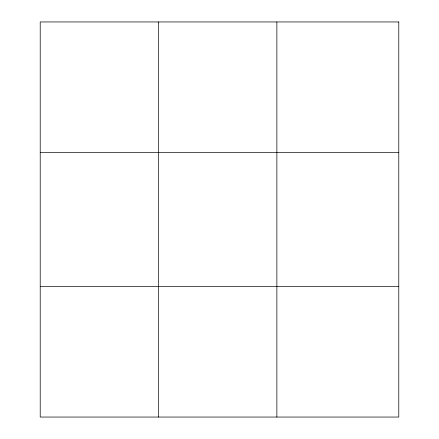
<?xml version="1.0" encoding="UTF-8"?>
<svg xmlns="http://www.w3.org/2000/svg" width="439" height="439" viewBox="0 0 439 439"><rect width="100%" height="100%" fill="white"/><g stroke="black" fill="none" stroke-linecap="round" stroke-linejoin="round"><path stroke-width="0.66" d="M158.539 21.95L158.539 417.05M276.872 21.95L276.872 417.05M40.212 152.333L398.788 152.333M40.212 286.667L398.788 286.667M398.788 21.95L398.788 417.05L40.212 417.05L40.212 21.95L398.788 21.95"/></g></svg>
